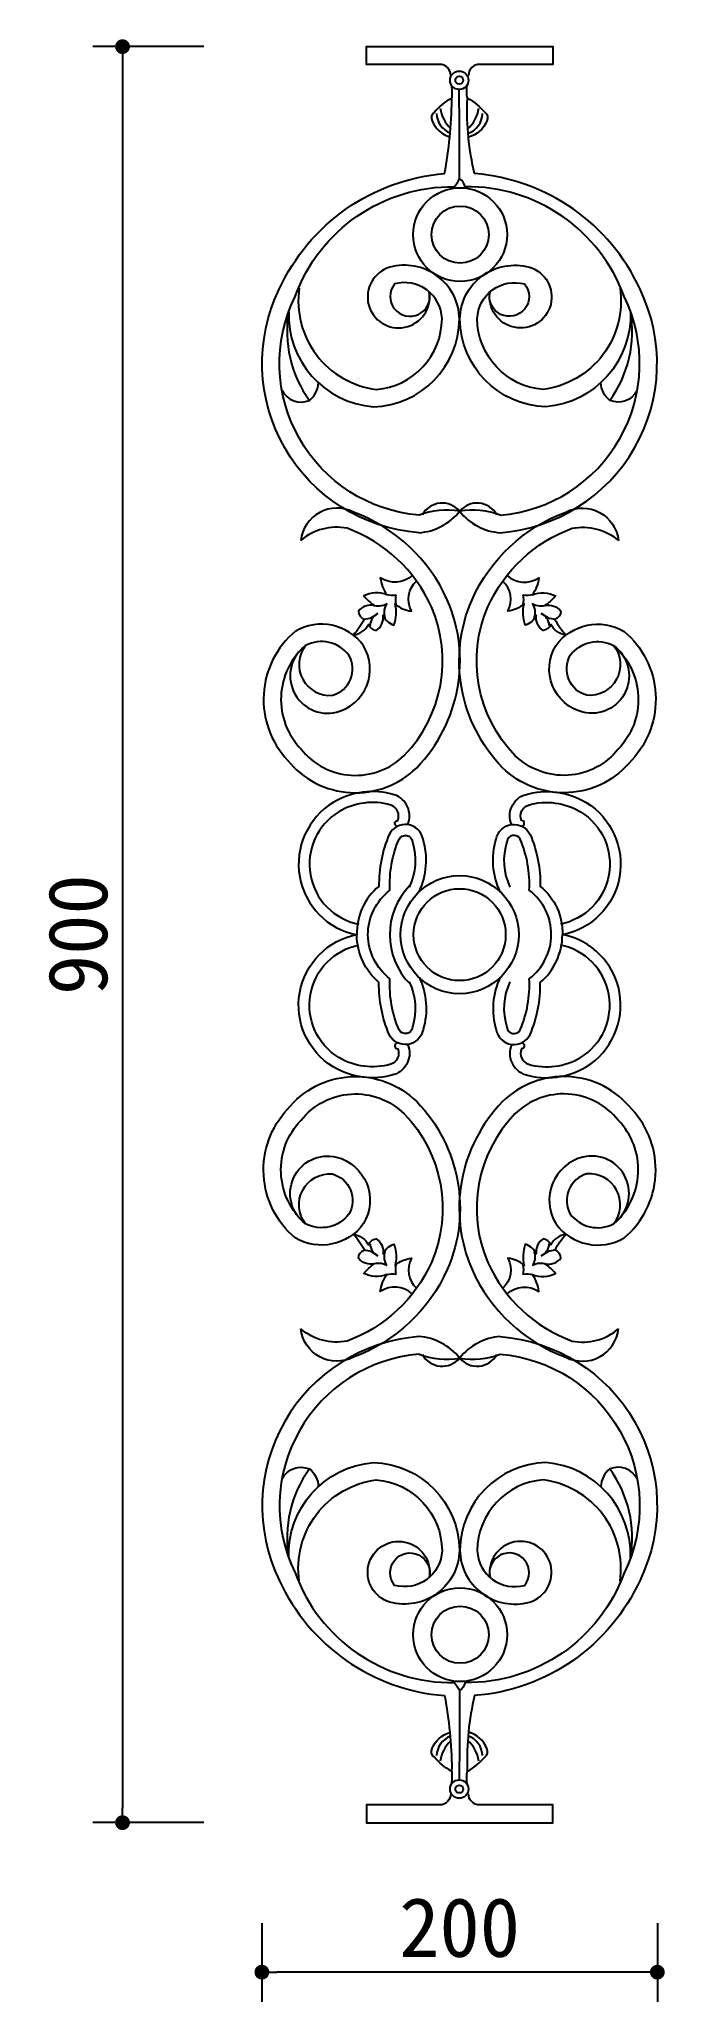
# Model space of a CAD drawing. Extents: x 2096 to 2412, y 2473 to 3468.
import ezdxf

# ---------------------------------------------------------------- set-up
doc = ezdxf.new("R2010")
doc.units = 0
doc.header["$LTSCALE"] = 0.85
doc.header["$MEASUREMENT"] = 0
doc.header["$PDMODE"] = 3
doc.header["$PDSIZE"] = 15
doc.layers.get('0').update_dxf_attribs({"color": 3, "linetype": 'CONTINUOUS'})
doc.layers.get('DEFPOINTS').update_dxf_attribs({"linetype": 'CONTINUOUS'})
doc.layers.add('3', color=3, linetype='CONTINUOUS')
doc.layers.add('4', color=4, linetype='CONTINUOUS')
doc.styles.add('HZ', font='')
doc.styles.get("Standard").update_dxf_attribs({"font": 'ISOCP'})
doc.styles.get('HZ').set_extended_font_data('仿宋_GB2312')
doc.dimstyles.new('ISO-25_WS', dxfattribs={"dimscale": 10, "dimtxt": 2.5, "dimasz": 2.5, "dimexe": 1.25, "dimexo": 0.625, "dimtad": 1, "dimdec": 4, "dimtxsty": 'STANDARD', "dimcen": 2.5, "dimazin": 3, "dimtfac": 1, "dimtdec": 4, "dimtmove": 0, "dimatfit": 3, "dimtolj": 1, "dimtzin": 0})

# ---------------------------------------------------------------- blocks, each defined once
blk = doc.blocks.new('_DOT')
at = {"color": 0, "linetype": 'BYBLOCK'}
blk.add_line((-0.5, 0), (-1, 0), dxfattribs=at)
at = {"color": 0, "linetype": 'BYBLOCK', "const_width": 0.5}
blk.add_lwpolyline([(-0.25, 0, 1), (0.25, 0, 1)], format="xyb", close=True, dxfattribs=at)
blk = doc.blocks.new('*D3')
at = {"color": 0, "linetype": 'BYBLOCK'}
for p, q in [((40247.07, -34649.92), (40190.89, -34649.92)), ((40205.89, -34657.42), (40205.89, -35542.49)), ((40247.07, -35549.99), (40190.89, -35549.99))]:
    blk.add_line(p, q, dxfattribs=at)
at = {"layer": 'DEFPOINTS', "color": 0, "linetype": 'BYBLOCK'}
for p in [(40262.07, -34649.92), (40205.89, -35549.99), (40262.07, -35549.99)]:
    blk.add_point(p, dxfattribs=at)
at = {"color": 0, "linetype": 'BYBLOCK', "xscale": 7.5, "yscale": 7.5, "zscale": 7.5}
for p, rotation in [((40205.89, -34649.92), 90), ((40205.89, -35549.99), 270)]:
    blk.add_blockref('_DOT', p, dxfattribs=dict(at, rotation=rotation))
at = {"color": 0, "linetype": 'BYBLOCK', "insert": (40183.39, -35099.96), "char_height": 30, "attachment_point": 5, "rotation": 90, "style": 'HZ'}
blk.add_mtext('\\A1;900', dxfattribs=at)
blk = doc.blocks.new('DOT')
at = {"color": 0, "linetype": 'BYBLOCK'}
blk.add_line((-0.35, 0), (-1, 0), dxfattribs=at)
at = {"color": 0, "linetype": 'BYBLOCK', "const_width": 0.35}
blk.add_lwpolyline([(-0.175, 0, 1), (0.175, 0, 1)], format="xyb", close=True, dxfattribs=at)
blk = doc.blocks.new('*D2')
at = {"color": 0, "linetype": 'BYBLOCK'}
for p, q in [((40276.48, -35600.87), (40276.48, -35640.76)), ((40476.8, -35600.87), (40476.8, -35640.76)), ((40469.3, -35625.76), (40283.98, -35625.76))]:
    blk.add_line(p, q, dxfattribs=at)
at = {"layer": 'DEFPOINTS', "color": 0, "linetype": 'BYBLOCK'}
for p in [(40276.48, -35585.87), (40476.8, -35585.87), (40276.48, -35625.76)]:
    blk.add_point(p, dxfattribs=at)
at = {"color": 0, "linetype": 'BYBLOCK', "xscale": 7.5, "yscale": 7.5, "zscale": 7.5, "rotation": 180}
blk.add_blockref('_DOT', (40276.48, -35625.76), dxfattribs=at)
at = {"color": 0, "linetype": 'BYBLOCK', "xscale": 7.5, "yscale": 7.5, "zscale": 7.5}
blk.add_blockref('_DOT', (40476.8, -35625.76), dxfattribs=at)
at = {"color": 0, "linetype": 'BYBLOCK', "insert": (40376.64, -35603.26), "char_height": 30, "attachment_point": 5, "style": 'HZ'}
blk.add_mtext('\\A1;200', dxfattribs=at)

msp = doc.modelspace()

# ---------------------------------------------------------------- linework, layer by layer
at = {"layer": '3'}
for p, q in [((2308.46, 3423.07), (2308.33, 3442.07)), ((2308.49, 3396.87), (2308.46, 3423.07)), ((2308.49, 2630.59), (2308.46, 2604.39)), ((2308.46, 2604.39), (2308.33, 2585.4))]:
    msp.add_line(p, q, dxfattribs=at)
for points in [[(2276.78, 3068.57, -0.821529), (2277.14, 3071.6, 0.427186), (2273.69, 3079.4, 0.209234), (2247.29, 3075.98, 0.683718), (2257.47, 3019.03)], [(2340.2, 3068.57, 0.821529), (2339.84, 3071.6, -0.427186), (2343.3, 3079.4, -0.209234), (2369.69, 3075.98, -0.683718), (2359.51, 3019.03)], [(2282.98, 2989.78, -0.190312), (2284.57, 2966.79, -0.743136), (2277.79, 2965.48, -0.113189), (2273.21, 2991.41, -0.228919), (2262.05, 3013.62, -0.236282), (2273.21, 3036.23, -0.113189), (2277.79, 3062.15, -0.743136), (2284.57, 3060.84, -0.190312), (2282.98, 3037.86)], [(2334, 2989.78, 0.190312), (2332.41, 2966.79, 0.743136), (2339.19, 2965.48, 0.113189), (2343.77, 2991.41, 0.228919), (2354.93, 3013.62, 0.236282), (2343.77, 3036.23, 0.113189), (2339.19, 3062.15, 0.743136), (2332.41, 3060.84, 0.190312), (2334, 3037.86)], [(2276.78, 2958.89, 0.821529), (2277.14, 2955.86, -0.427186), (2273.69, 2948.07, -0.209234), (2247.29, 2951.48, -0.683718), (2257.47, 3008.44)], [(2340.2, 2958.89, -0.821529), (2339.84, 2955.86, 0.427186), (2343.3, 2948.07, 0.209234), (2369.69, 2951.48, 0.683718), (2359.51, 3008.44)]]:
    msp.add_lwpolyline(points, format="xyb", dxfattribs=at)
for centre in [(2308.3, 3446.75), (2308.3, 2580.71)]:
    msp.add_circle(centre, 1.98, dxfattribs=at)
for centre, radius, start, end in [((2315.59, 3434.8), 17.03, 187.66265, 227.22247), ((2301.29, 3434.8), 17.03, 310.82049, 352.33735), ((2307.55, 3430.03), 10.72, 181.18303, 249.39097), ((2309.33, 3430.03), 10.72, 288.06023, 358.81697), ((2280.52, 3319.47), 59.46, 170.18041, 216.00662), ((2336.47, 3319.47), 59.46, 323.99338, 9.81959), ((2301.77, 3190.45), 38.43, 79.94215, 111.13473), ((2315.22, 3190.45), 38.43, 68.86527, 100.05785), ((2274.5, 3200.32), 14.51, 257.69455, 276.91257), ((2290.54, 3183.42), 14.51, 170.09193, 189.30995), ((2342.48, 3200.32), 14.51, 263.08743, 282.30545), ((2326.44, 3183.42), 14.51, 350.69005, 9.90807), ((2258.91, 3186.26), 12.72, 275.23513, 310.21847), ((2270.09, 3170.21), 6.99, 115.07079, 178.42123), ((2267.46, 3188.5), 8.18, 247.72288, 300.73561), ((2278, 3176.95), 7.81, 144.58176, 199.81443), ((2349.52, 3188.5), 8.18, 239.26439, 292.27712), ((2338.98, 3176.95), 7.81, 340.18557, 35.41824), ((2346.89, 3170.21), 6.99, 1.57877, 64.92921), ((2358.07, 3186.26), 12.72, 229.78153, 264.76487), ((2308.49, 3013.73), 35.42, 135.38667, 224.85969), ((2270.09, 2857.25), 6.99, 181.57877, 244.92921), ((2346.89, 2857.25), 6.99, 295.07079, 358.42123), ((2258.91, 2841.2), 12.72, 49.78153, 84.76487), ((2267.46, 2838.96), 8.18, 59.26439, 112.27712), ((2278, 2850.51), 7.81, 160.18557, 215.41824), ((2290.54, 2844.05), 14.51, 170.69005, 189.90807), ((2326.44, 2844.05), 14.51, 350.09193, 9.30995), ((2338.98, 2850.51), 7.81, 324.58176, 19.81443), ((2349.52, 2838.96), 8.18, 67.72288, 120.73561), ((2358.07, 2841.2), 12.72, 95.23513, 130.21847), ((2274.5, 2827.15), 14.51, 83.08743, 102.30545), ((2342.48, 2827.15), 14.51, 77.69455, 96.91257), ((2301.77, 2837.01), 38.43, 248.86527, 280.05785), ((2315.22, 2837.01), 38.43, 259.94215, 291.13473), ((2280.52, 2707.99), 59.46, 143.99338, 189.81959), ((2336.47, 2707.99), 59.46, 350.18041, 36.00662), ((2307.55, 2597.43), 10.72, 110.60903, 178.81697), ((2309.33, 2597.43), 10.72, 1.18303, 71.93977), ((2315.59, 2592.66), 17.03, 132.77753, 172.33735), ((2301.29, 2592.66), 17.03, 7.66265, 49.17951)]:
    msp.add_arc(centre, radius, start, end, dxfattribs=at)
at = {"layer": '4'}
for points in [[(2303.96, 3449.15, 0.414214), (2298.33, 3454.77), (2261.28, 3454.77), (2261.28, 3463.77), (2355.63, 3463.77), (2355.63, 3454.77), (2318.58, 3454.77, 0.414214), (2312.96, 3449.15)], [(2287.91, 3217.44, -0.529052), (2217.13, 3340.85, -0.272564), (2300.9, 3399.4, 0.040399), (2304.55, 3436.51)], [(2304.15, 3437.62, 0.084347), (2295.7, 3430.56, 0.388232), (2294.59, 3426.11, 0.230465), (2303.49, 3418.06)], [(2329.07, 3217.44, 0.529052), (2399.86, 3340.85, 0.272564), (2316.08, 3399.4, -0.06758), (2312.36, 3436.38)], [(2312.68, 3437.65, -0.084777), (2321.18, 3430.56, -0.388232), (2322.29, 3426.11, -0.239218), (2312.95, 3417.94)], [(2287.91, 3226.29, -0.52669), (2225.1, 3337.09, -0.319158), (2305.78, 3392.8, 0.06151), (2308.49, 3396.87)], [(2329.07, 3226.29, 0.52669), (2391.88, 3337.09, 0.319158), (2311.21, 3392.8, 0.198255), (2308.49, 3396.87)], [(2221.93, 3329.61, 0.401349), (2264.82, 3281.27, 0.403242), (2308.39, 3325.75, 0.489944), (2273.13, 3351.97, 2.214394), (2293.1, 3339.46)], [(2395.05, 3329.61, -0.401349), (2352.16, 3281.27, -0.403242), (2308.6, 3325.75, -0.489944), (2343.86, 3351.97, -2.214394), (2323.88, 3339.46)], [(2227.22, 3341.43, 0.418446), (2266.22, 3290.01, 0.388905), (2299.56, 3325.94, 0.482483), (2275.57, 3343.5, 1.613288), (2293.1, 3339.46)], [(2389.76, 3341.43, -0.418446), (2350.76, 3290.01, -0.388905), (2317.43, 3325.94, -0.482483), (2341.41, 3343.5, -1.613288), (2323.88, 3339.46)], [(2218.52, 3289.5, 0.391802), (2232.42, 3284.52, 0.219948), (2236.97, 3293.47)], [(2398.46, 3289.5, -0.391802), (2384.56, 3284.52, -0.219948), (2380.01, 3293.47)], [(2230.49, 3160.31, 0.820875), (2246.11, 3126.44, 0.501469), (2259.79, 3160.18, 0.386713), (2225.16, 3167.44, 0.429119), (2221.32, 3102.19, 0.445487), (2286.73, 3098.35, 0.304526), (2302.23, 3183.47, 0.20089), (2254.66, 3227.92, 0.522403), (2228.04, 3213.54)], [(2386.49, 3160.31, -0.820875), (2370.87, 3126.44, -0.501469), (2357.19, 3160.18, -0.386713), (2391.82, 3167.44, -0.429119), (2395.67, 3102.19, -0.445487), (2330.25, 3098.35, -0.304526), (2314.76, 3183.47, -0.20089), (2362.32, 3227.92, -0.522403), (2388.94, 3213.54)], [(2230.49, 3160.31, 0.656423), (2244.08, 3135.02, 0.488997), (2252.43, 3155.31, 0.364756), (2230.49, 3160.31, 0.430153), (2228.14, 3107.78, 0.445659), (2280.47, 3104.56, 0.303964), (2294.16, 3179.9, 0.201071), (2251.49, 3219.68, 0.228221), (2228.04, 3213.54)], [(2386.49, 3160.31, -0.656423), (2372.91, 3135.02, -0.488997), (2364.55, 3155.31, -0.364756), (2386.49, 3160.31, -0.430153), (2388.84, 3107.78, -0.445659), (2336.52, 3104.56, -0.303964), (2322.82, 3179.9, -0.201071), (2365.49, 3219.68, -0.228221), (2388.94, 3213.54)], [(2284.47, 3195.8, -0.342149), (2268.32, 3194.58, 0.11576), (2271.63, 3185.97, 0.225972), (2259.88, 3185.38, 0.04797), (2265.26, 3180.47, 0.28425), (2257.18, 3177.75, 0.28651), (2260.23, 3173.49, -0.058878), (2254.63, 3165.53, 0.22791), (2262.34, 3170.96, 0.268666), (2266.17, 3167.81, 0.292297), (2269.68, 3175.58, 0.215231), (2275.22, 3170.63, 0.152632), (2275.79, 3181.37, 0.162871), (2284.04, 3177.72, -0.339814), (2286.63, 3192.95)], [(2332.51, 3195.8, 0.342149), (2348.67, 3194.58, -0.11576), (2345.35, 3185.97, -0.225972), (2357.11, 3185.38, -0.04797), (2351.72, 3180.47, -0.28425), (2359.8, 3177.75, -0.28651), (2356.75, 3173.49, 0.058878), (2362.35, 3165.53, -0.22791), (2354.64, 3170.96, -0.268666), (2350.81, 3167.81, -0.292297), (2347.3, 3175.58, -0.215231), (2341.76, 3170.63, -0.152632), (2341.19, 3181.37, -0.162871), (2332.94, 3177.72, 0.339814), (2330.35, 3192.95)], [(2282.24, 3069.51, 0.432154), (2275.37, 3084.65, 0.210368), (2244.44, 3080.7, 0.683915), (2256.4, 3013.62)], [(2334.74, 3069.51, -0.432154), (2341.61, 3084.65, -0.210368), (2372.54, 3080.7, -0.683915), (2360.58, 3013.62)], [(2287.96, 3035.48, 0.18709), (2289.96, 3062.07, 0.72638), (2272.78, 3064.47, 0.104951), (2267.63, 3038.22, 0.232071), (2256.4, 3013.62)], [(2329.03, 3035.48, -0.18709), (2327.02, 3062.07, -0.72638), (2344.2, 3064.47, -0.104951), (2349.35, 3038.22, -0.232071), (2360.58, 3013.62)], [(2282.24, 2957.95, -0.432154), (2275.37, 2942.82, -0.210368), (2244.44, 2946.76, -0.683915), (2256.4, 3013.84)], [(2287.96, 2992.15, -0.18709), (2289.96, 2965.56, -0.72638), (2272.78, 2963.17, -0.104951), (2267.63, 2989.41, -0.213587), (2256.4, 3013.62)], [(2329.03, 2992.15, 0.18709), (2327.02, 2965.56, 0.72638), (2344.2, 2963.17, 0.104951), (2349.35, 2989.41, 0.213587), (2360.58, 3013.62)], [(2334.74, 2957.95, 0.432154), (2341.61, 2942.82, 0.210368), (2372.54, 2946.76, 0.683915), (2360.58, 3013.84)], [(2230.49, 2867.16, -0.820875), (2246.11, 2901.03, -0.501469), (2259.79, 2867.29, -0.386713), (2225.16, 2860.03, -0.429119), (2221.32, 2925.27, -0.445487), (2286.73, 2929.12, -0.304526), (2302.23, 2844, -0.20089), (2254.66, 2799.55, -0.522403), (2228.04, 2813.93)], [(2386.49, 2867.16, 0.820875), (2370.87, 2901.03, 0.501469), (2357.19, 2867.29, 0.386713), (2391.82, 2860.03, 0.429119), (2395.67, 2925.27, 0.445487), (2330.25, 2929.12, 0.304526), (2314.76, 2844, 0.20089), (2362.32, 2799.55, 0.522403), (2388.94, 2813.93)], [(2230.49, 2867.16, -0.656423), (2244.08, 2892.44, -0.488997), (2252.43, 2872.16, -0.364756), (2230.49, 2867.16, -0.430153), (2228.14, 2919.69, -0.445659), (2280.47, 2922.9, -0.303964), (2294.16, 2847.57, -0.201071), (2251.49, 2807.78, -0.228221), (2228.04, 2813.93)], [(2386.49, 2867.16, 0.656423), (2372.91, 2892.44, 0.488997), (2364.55, 2872.16, 0.364756), (2386.49, 2867.16, 0.430153), (2388.84, 2919.69, 0.445659), (2336.52, 2922.9, 0.303964), (2322.82, 2847.57, 0.201071), (2365.49, 2807.78, 0.228221), (2388.94, 2813.93)], [(2284.47, 2831.66, 0.342149), (2268.32, 2832.89, -0.11576), (2271.63, 2841.5, -0.225972), (2259.88, 2842.08, -0.04797), (2265.26, 2846.99, -0.28425), (2257.18, 2849.71, -0.28651), (2260.23, 2853.97, 0.058878), (2254.63, 2861.94, -0.22791), (2262.34, 2856.5, -0.268666), (2266.17, 2859.65, -0.292297), (2269.68, 2851.89, -0.215231), (2275.22, 2856.84, -0.152632), (2275.79, 2846.1, -0.162871), (2284.04, 2849.75, 0.339814), (2286.63, 2834.52)], [(2332.51, 2831.66, -0.342149), (2348.67, 2832.89, 0.11576), (2345.35, 2841.5, 0.225972), (2357.11, 2842.08, 0.04797), (2351.72, 2846.99, 0.28425), (2359.8, 2849.71, 0.28651), (2356.75, 2853.97, -0.058878), (2362.35, 2861.94, 0.22791), (2354.64, 2856.5, 0.268666), (2350.81, 2859.65, 0.292297), (2347.3, 2851.89, 0.215231), (2341.76, 2856.84, 0.152632), (2341.19, 2846.1, 0.162871), (2332.94, 2849.75, -0.339814), (2330.35, 2834.52)], [(2287.91, 2810.02, 0.529052), (2217.13, 2686.61, 0.272564), (2300.9, 2628.07, -0.040399), (2304.55, 2590.95)], [(2329.07, 2810.02, -0.529052), (2399.86, 2686.61, -0.272564), (2316.08, 2628.07, 0.06758), (2312.36, 2591.09)], [(2287.91, 2801.17, 0.52669), (2225.1, 2690.37, 0.319158), (2305.78, 2634.66, -0.06151), (2308.49, 2630.59)], [(2329.07, 2801.17, -0.52669), (2391.88, 2690.37, -0.319158), (2311.21, 2634.66, -0.198255), (2308.49, 2630.59)], [(2221.93, 2697.85, -0.401349), (2264.82, 2746.2, -0.403242), (2308.39, 2701.71, -0.489944), (2273.13, 2675.49, -2.214394), (2293.1, 2688)], [(2395.05, 2697.85, 0.401349), (2352.16, 2746.2, 0.403242), (2308.6, 2701.71, 0.489944), (2343.86, 2675.49, 2.214394), (2323.88, 2688)], [(2218.52, 2737.96, -0.391802), (2232.42, 2742.95, -0.219948), (2236.97, 2733.99)], [(2227.22, 2686.03, -0.418446), (2266.22, 2737.45, -0.388905), (2299.56, 2701.52, -0.482483), (2275.57, 2683.97, -1.613288), (2293.1, 2688)], [(2389.76, 2686.03, 0.418446), (2350.76, 2737.45, 0.388905), (2317.43, 2701.52, 0.482483), (2341.41, 2683.97, 1.613288), (2323.88, 2688)], [(2398.46, 2737.96, 0.391802), (2384.56, 2742.95, 0.219948), (2380.01, 2733.99)], [(2304.15, 2589.84, -0.084347), (2295.7, 2596.91, -0.388232), (2294.59, 2601.36, -0.230465), (2303.49, 2609.41)], [(2312.68, 2589.81, 0.084777), (2321.18, 2596.91, 0.388232), (2322.29, 2601.36, 0.239218), (2312.95, 2609.52)], [(2303.96, 2578.32, -0.414214), (2298.33, 2572.69), (2261.28, 2572.69), (2261.28, 2563.69), (2355.63, 2563.69), (2355.63, 2572.69), (2318.58, 2572.69, -0.414214), (2312.96, 2578.32)]]:
    msp.add_lwpolyline(points, format="xyb", dxfattribs=at)
for centre, radius in [((2308.3, 3446.75), 4.68), ((2308.74, 3368.51), 23.76), ((2308.74, 3368.51), 14.5), ((2308.49, 3013.73), 29.91), ((2308.49, 3013.73), 23.3), ((2308.74, 2658.95), 23.76), ((2308.74, 2658.95), 14.5), ((2308.3, 2580.71), 4.68)]:
    msp.add_circle(centre, radius, dxfattribs=at)
for centre, radius, start, end in [((2253.53, 3440.23), 51.15, 355.83469, 4.1738), ((2344.96, 3441.36), 32.98, 175.40608, 188.6879), ((2299.64, 3221.03), 11.43, 39.38712, 151.23408), ((2317.34, 3221.03), 11.43, 28.76592, 140.61288), ((2286, 3245.99), 28.61, 273.81839, 321.77224), ((2330.98, 3245.99), 28.61, 218.22776, 266.18161), ((2286, 2781.47), 28.61, 38.22776, 86.18161), ((2330.98, 2781.47), 28.61, 93.81839, 141.77224), ((2299.64, 2806.43), 11.43, 208.76592, 320.61288), ((2317.34, 2806.43), 11.43, 219.38712, 331.23408), ((2253.53, 2587.24), 51.15, 355.8262, 4.16531), ((2344.96, 2586.11), 32.98, 171.3121, 184.59392)]:
    msp.add_arc(centre, radius, start, end, dxfattribs=at)

# ---------------------------------------------------------------- dimensions: what is measured, and where the dimension line sits
at = {"layer": '3'}
dim = msp.add_linear_dim(base=(2137.73, 2563.69), p1=(2193.91, 3463.77), p2=(2193.91, 2563.69), angle=90, dimstyle='ISO-25_WS', override={"dimscale": 15, "dimtxt": 2, "dimasz": 0.5, "dimexe": 1, "dimexo": 1, "dimgap": 0.5, "dimdec": 0, "dimzin": 0, "dimtxsty": 'HZ', "dimblk": 'DOT', "dimblk1": 'DOT', "dimblk2": 'DOT', "dimsah": 1, "dimcen": 0, "dimtfac": 0.5, "dimtdec": 0, "dimtix": 1, "dimtofl": 0}, dxfattribs=at)
dim.commit()
dim.dimension.update_dxf_attribs({"geometry": '*D3', "text_midpoint": (2115.23, 3013.73), "insert": (-38068.16, 38113.69)})
dim = msp.add_linear_dim(base=(2208.32, 2487.93), p1=(2408.64, 2527.81), p2=(2208.32, 2527.81), dimstyle='ISO-25_WS', override={"dimscale": 15, "dimtxt": 2, "dimasz": 0.5, "dimexe": 1, "dimexo": 1, "dimgap": 0.5, "dimdec": 0, "dimzin": 0, "dimtxsty": 'HZ', "dimblk": 'DOT', "dimblk1": 'DOT', "dimblk2": 'DOT', "dimsah": 1, "dimcen": 0, "dimtfac": 0.5, "dimtdec": 0, "dimtix": 1, "dimtofl": 0}, dxfattribs=at)
dim.commit()
dim.dimension.update_dxf_attribs({"geometry": '*D2', "text_midpoint": (2308.48, 2510.43), "insert": (-38068.16, 38113.69)})

doc.saveas('drawing.dxf')
